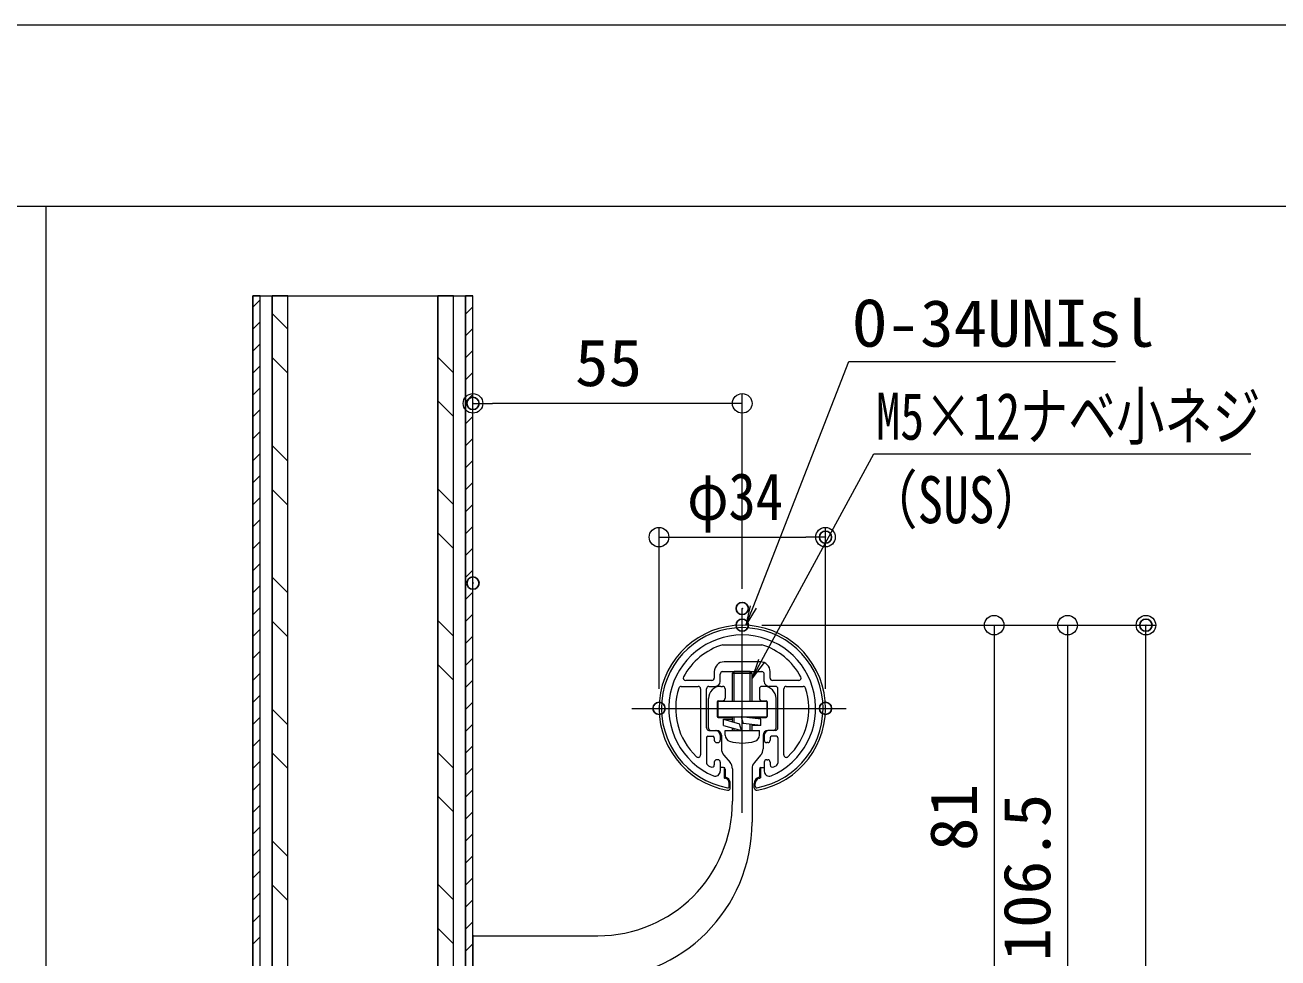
# Model space of a CAD drawing. Units: millimetres, scale not verified. Extents: x -800 to 800, y -554 to 554.
# Drawn here: x -366.2 to -110.3, y 363.3 to 554 of the extents above; entities that cross this region are included whole.
import ezdxf
from ezdxf.enums import TextEntityAlignment as Align

# ---------------------------------------------------------------- set-up
doc = ezdxf.new("R2010")
doc.units = ezdxf.units.MM
doc.header["$LTSCALE"] = 5
doc.header["$PDMODE"] = 32
doc.header["$PDSIZE"] = 2.5
doc.linetypes.add('LONG_CHAIN', pattern=[21, 18, -1, 1, -1])
doc.linetypes.add('LONG_DASHED1', pattern=[7, 6, -1])
for name, color, linetype, lineweight in [('0-1_6寸法', 1, 'Continuous', 9), ('0-2_0', 7, 'Continuous', 9), ('0-5_4手摺芯', 5, 'LONG_CHAIN', 9), ('0-8_1躯体（鉄骨）', 134, 'Continuous', 9), ('0-9_3ブラケット', 4, 'Continuous', 9), ('0-B_zumenwaku', 6, 'Continuous', 9), ('0-E_5ビス類', 6, 'LONG_DASHED1', 9), ('0-F_4手摺金台', 2, 'Continuous', 9), ('1-0_4手摺（断面）', 4, 'Continuous', 9), ('1-1_笠木', 5, 'Continuous', 9), ('1-B_7ユーザー', 4, 'Continuous', 9), ('1-C_7Defpoints', 7, 'Continuous', 9), ('1-F_6文字', 2, 'Continuous', 9)]:
    doc.layers.add(name, color=color, linetype=linetype, lineweight=lineweight)
doc.layers.add('0-3_Defpoints', color=7, linetype='Continuous')
doc.styles.add('ＭＳ ゴシック', font='')
doc.styles.get('ＭＳ ゴシック').set_extended_font_data('MS Gothic')

# ---------------------------------------------------------------- blocks, each defined once
blk = doc.blocks.new('_Origin')
at = {"layer": '0-2_0', "color": 1}
blk.add_line((0, 0), (-5, 0), dxfattribs=at)
blk.add_circle((0, 0), 2.5, dxfattribs=at)
blk = doc.blocks.new('MLeader5')
at = {"layer": '1-F_6文字', "color": 1}
blk.add_line((-196.463, 485.218), (-143.437, 485.218), dxfattribs=at)
at = {"layer": '1-F_6文字'}
blk.add_line((-216.872, 434.79), (-218.947, 431.306), dxfattribs=at)
at = {"layer": '1-F_6文字', "color": 1}
blk.add_lwpolyline([(-217.493, 435.032), (-197.903, 485.218), (-196.463, 485.218)], dxfattribs=at)
at = {"layer": '1-F_6文字'}
blk.add_lwpolyline([(-218.114, 435.275), (-218.947, 431.306), (-217.493, 435.032)], dxfattribs=at)
at = {"layer": '1-F_6文字', "style": 'ＭＳ ゴシック', "width": 1.05}
blk.add_text('O-34UNIsl', height=9.604, dxfattribs=at).set_placement((-197.103, 485.368), align=Align.BOTTOM_LEFT)
blk = doc.blocks.new('MLeader6')
at = {"layer": '1-F_6文字', "color": 1}
blk.add_line((-191.361, 466.375), (-115.801, 466.375), dxfattribs=at)
at = {"layer": '1-F_6文字'}
blk.add_line((-215.208, 423.686), (-217.702, 420.489), dxfattribs=at)
at = {"layer": '1-F_6文字', "color": 1}
blk.add_lwpolyline([(-215.794, 424.004), (-192.801, 466.375), (-191.361, 466.375)], dxfattribs=at)
at = {"layer": '1-F_6文字'}
blk.add_lwpolyline([(-216.38, 424.322), (-217.702, 420.489), (-215.794, 424.004)], dxfattribs=at)
at = {"layer": '1-F_6文字', "style": 'ＭＳ ゴシック'}
for s, width, p in [('M5×12ナベ小ネジ', 0.75, (-192.335, 466.362)), ('（SUS）', 0.8, (-194.361, 449.295))]:
    blk.add_text(s, height=9.604, dxfattribs=dict(at, width=width)).set_placement(p, align=Align.BOTTOM_LEFT)

msp = doc.modelspace()

# ---------------------------------------------------------------- linework, layer by layer
at = {"layer": '0-1_6寸法'}
for p, q in [((-274.702, 443.936), (-274.702, 478.668)), ((-219.702, 438.734), (-219.702, 478.668)), ((-223.702, 476.668), (-270.702, 476.668)), ((-236.702, 418.323), (-236.702, 451.323)), ((-202.702, 418.323), (-202.702, 451.323)), ((-232.702, 449.323), (-206.702, 449.323)), ((-215.702, 431.323), (-135.235, 431.323)), ((-215.702, 431.323), (-151.245, 431.323)), ((-215.702, 431.323), (-166.245, 431.323)), ((-137.235, 212.78), (-137.235, 431.323)), ((-168.245, 427.323), (-168.245, 354.323)), ((-153.245, 427.323), (-153.245, 328.823))]:
    msp.add_line(p, q, dxfattribs=at)
msp.add_circle((-137.235, 431.323), 2, dxfattribs=at)
at = {"layer": '0-3_Defpoints'}
for p in [(-274.702, 476.668), (-202.702, 449.323), (-274.702, 439.936), (-219.702, 434.734), (-219.702, 431.323), (-137.235, 431.323), (-236.702, 414.323), (-202.702, 414.323)]:
    msp.add_point(p, dxfattribs=at)
at = {"layer": '0-5_4手摺芯'}
for p, q in [((-219.702, 392.992), (-219.702, 434.734)), ((-242.271, 414.323), (-198.448, 414.323))]:
    msp.add_line(p, q, dxfattribs=at)
at = {"layer": '0-8_1躯体（鉄骨）'}
for p, q in [((-319.702, 213.029), (-319.702, 498.661)), ((-319.702, 496.334), (-318.202, 497.834)), ((-318.202, 213.029), (-318.202, 498.661)), ((-315.702, 213.029), (-315.702, 498.661)), ((-312.502, 213.029), (-312.502, 498.661)), ((-281.902, 213.029), (-281.902, 498.661)), ((-278.702, 213.029), (-278.702, 498.661)), ((-276.202, 213.029), (-276.202, 498.661)), ((-274.702, 213.029), (-274.702, 498.661)), ((-276.202, 494.933), (-274.702, 496.433)), ((-319.702, 491.844), (-318.202, 493.344)), ((-276.202, 490.443), (-274.702, 491.943)), ((-319.702, 487.354), (-318.202, 488.854)), ((-276.202, 485.952), (-274.702, 487.452)), ((-319.702, 482.864), (-318.202, 484.364)), ((-276.202, 481.462), (-274.702, 482.962)), ((-319.702, 478.373), (-318.202, 479.873)), ((-276.202, 476.972), (-274.702, 478.472)), ((-319.702, 473.883), (-318.202, 475.383)), ((-276.202, 472.482), (-274.702, 473.982)), ((-319.702, 469.393), (-318.202, 470.893)), ((-276.202, 467.992), (-274.702, 469.492)), ((-319.702, 464.903), (-318.202, 466.403)), ((-276.202, 463.502), (-274.702, 465.002)), ((-319.702, 460.413), (-318.202, 461.913)), ((-276.202, 459.012), (-274.702, 460.512)), ((-319.702, 455.923), (-318.202, 457.423)), ((-276.202, 454.522), (-274.702, 456.022)), ((-319.702, 451.433), (-318.202, 452.933)), ((-276.202, 450.031), (-274.702, 451.531)), ((-319.702, 446.943), (-318.202, 448.443)), ((-276.202, 445.541), (-274.702, 447.041)), ((-319.702, 442.452), (-318.202, 443.952)), ((-276.202, 441.051), (-274.702, 442.551)), ((-319.702, 437.962), (-318.202, 439.462)), ((-276.202, 436.561), (-274.702, 438.061)), ((-319.702, 433.472), (-318.202, 434.972)), ((-276.202, 432.071), (-274.702, 433.571)), ((-319.702, 428.982), (-318.202, 430.482)), ((-276.202, 427.581), (-274.702, 429.081)), ((-319.702, 424.492), (-318.202, 425.992)), ((-276.202, 423.091), (-274.702, 424.591)), ((-319.702, 420.002), (-318.202, 421.502)), ((-276.202, 418.601), (-274.702, 420.101)), ((-319.702, 415.512), (-318.202, 417.012)), ((-276.202, 414.11), (-274.702, 415.61)), ((-319.702, 411.022), (-318.202, 412.522)), ((-276.202, 409.62), (-274.702, 411.12)), ((-319.702, 406.531), (-318.202, 408.031)), ((-276.202, 405.13), (-274.702, 406.63)), ((-319.702, 402.041), (-318.202, 403.541)), ((-276.202, 400.64), (-274.702, 402.14)), ((-319.702, 397.551), (-318.202, 399.051)), ((-276.202, 396.15), (-274.702, 397.65)), ((-319.702, 393.061), (-318.202, 394.561)), ((-276.202, 391.66), (-274.702, 393.16)), ((-319.702, 388.571), (-318.202, 390.071)), ((-276.202, 387.17), (-274.702, 388.67)), ((-319.702, 384.081), (-318.202, 385.581)), ((-276.202, 382.679), (-274.702, 384.179)), ((-319.702, 379.591), (-318.202, 381.091)), ((-276.202, 378.189), (-274.702, 379.689)), ((-319.702, 375.101), (-318.202, 376.601)), ((-276.202, 373.699), (-274.702, 375.199)), ((-319.702, 370.61), (-318.202, 372.11)), ((-276.202, 369.209), (-274.702, 370.709)), ((-319.702, 366.12), (-318.202, 367.62)), ((-276.202, 364.719), (-274.702, 366.219))]:
    msp.add_line(p, q, dxfattribs=at)
for points in [[(-318.202, 498.661), (-319.702, 498.661), (-319.702, 213.029), (-318.202, 213.029)], [(-276.202, 352.823), (-274.702, 352.823), (-274.702, 498.661), (-276.202, 498.661)]]:
    msp.add_lwpolyline(points, close=True, dxfattribs=at)
at = {"layer": '0-9_3ブラケット'}
for p, q in [((-224.102, 418.823), (-223.702, 418.823)), ((-223.202, 418.323), (-223.202, 416.373)), ((-216.202, 418.323), (-216.202, 416.373)), ((-215.302, 418.823), (-215.702, 418.823)), ((-226.602, 410.323), (-226.602, 416.323)), ((-224.802, 415.673), (-224.802, 412.673)), ((-224.702, 415.773), (-214.702, 415.773)), ((-224.702, 415.773), (-224.702, 412.573)), ((-224.602, 415.873), (-223.702, 415.873)), ((-215.702, 415.873), (-214.802, 415.873)), ((-214.702, 415.773), (-214.702, 412.573)), ((-214.602, 415.673), (-214.602, 412.673)), ((-212.802, 410.323), (-212.802, 416.323)), ((-224.702, 412.573), (-214.702, 412.573)), ((-224.602, 412.473), (-221.702, 412.473)), ((-217.702, 412.473), (-214.802, 412.473)), ((-226.102, 409.823), (-224.952, 409.823)), ((-213.302, 409.823), (-214.452, 409.823)), ((-223.952, 408.823), (-223.952, 406.068)), ((-215.452, 408.823), (-215.452, 406.068)), ((-223.464, 404.759), (-222.19, 403.287)), ((-215.94, 404.759), (-217.214, 403.287)), ((-221.702, 401.978), (-221.702, 395.323)), ((-217.702, 401.978), (-217.702, 391.023)), ((-274.702, 367.623), (-274.702, 325.023)), ((-274.502, 367.823), (-249.202, 367.823))]:
    msp.add_line(p, q, dxfattribs=at)
for centre, radius, start, end in [((-224.102, 416.323), 2.5, 90, 180), ((-223.702, 418.323), 0.5, 0, 90), ((-215.702, 418.323), 0.5, 90, 180), ((-215.302, 416.323), 2.5, 360, 90), ((-224.602, 415.673), 0.2, 90, 180), ((-223.702, 416.373), 0.5, 270, 0), ((-215.702, 416.373), 0.5, 180, 270), ((-214.802, 415.673), 0.2, 0, 90), ((-224.602, 412.673), 0.2, 180, 270), ((-214.802, 412.673), 0.2, 270, 0), ((-226.102, 410.323), 0.5, 180, 270), ((-224.952, 408.823), 1, 0, 90), ((-214.452, 408.823), 1, 90, 180), ((-213.302, 410.323), 0.5, 270, 360), ((-221.952, 406.068), 2, 180, 220.87241), ((-217.452, 406.068), 2, 319.12759, 0), ((-223.702, 401.978), 2, 0, 40.87241), ((-215.702, 401.978), 2, 139.12759, 180), ((-249.202, 395.323), 27.5, 270, 0), ((-249.702, 391.023), 32, 270, 0), ((-274.502, 367.623), 0.2, 90, 180)]:
    msp.add_arc(centre, radius, start, end, dxfattribs=at)
at = {"layer": '0-B_zumenwaku'}
for p, q in [((-799.188, 516.962), (515.999, 516.962)), ((-361.987, 516.962), (-361.987, 176.643))]:
    msp.add_line(p, q, dxfattribs=at)
msp.add_lwpolyline([(-799.987, -553.98), (799.997, -553.98), (799.997, 554.009), (-799.987, 554.009)], close=True, dxfattribs=at)
at = {"layer": '0-E_5ビス類', "linetype": 'Continuous'}
for p, q in [((-221.702, 421.473), (-221.352, 421.823)), ((-221.702, 415.773), (-221.702, 421.473)), ((-217.702, 421.473), (-221.702, 421.473)), ((-221.352, 415.773), (-221.352, 421.823)), ((-218.052, 421.823), (-221.352, 421.823)), ((-218.052, 415.773), (-218.052, 421.823)), ((-217.702, 421.473), (-218.052, 421.823)), ((-217.702, 415.773), (-217.702, 421.473)), ((-223.502, 410.823), (-223.502, 412.123)), ((-223.502, 412.123), (-220.266, 411.192)), ((-223.502, 412.123), (-221.702, 412.123)), ((-221.702, 411.605), (-221.702, 412.573)), ((-221.352, 411.504), (-221.352, 412.573)), ((-215.902, 412.123), (-219.902, 412.564)), ((-219.902, 412.564), (-219.52, 411.195)), ((-218.052, 412.36), (-218.052, 412.573)), ((-217.702, 412.321), (-217.702, 412.573)), ((-215.902, 410.823), (-215.902, 412.123)), ((-223.502, 410.823), (-219.884, 409.823)), ((-223.202, 409.823), (-216.202, 409.823)), ((-223.202, 409.823), (-216.202, 409.823)), ((-223.202, 408.844), (-223.202, 409.823)), ((-221.702, 409.823), (-221.702, 410.325)), ((-221.352, 409.823), (-221.352, 410.229)), ((-219.884, 409.823), (-220.266, 411.192)), ((-215.902, 410.823), (-219.52, 411.195)), ((-218.052, 409.823), (-218.052, 411.044)), ((-217.702, 409.823), (-217.702, 411.008)), ((-215.902, 410.823), (-217.702, 410.823)), ((-216.202, 408.844), (-216.202, 409.823))]:
    msp.add_line(p, q, dxfattribs=at)
for centre, radius, start, end in [((-221.902, 408.844), 1.3, 180, 253.39845), ((-219.702, 416.223), 9, 253.39845, 286.60155), ((-217.502, 408.844), 1.3, 286.60155, 0)]:
    msp.add_arc(centre, radius, start, end, dxfattribs=at)
at = {"layer": '0-F_4手摺金台'}
for p, q in [((-223.697, 427.323), (-215.707, 427.323)), ((-216.002, 423.823), (-223.402, 423.823)), ((-225.902, 420.023), (-231.242, 420.023)), ((-225.402, 421.823), (-225.402, 420.523)), ((-224.202, 419.823), (-224.202, 421.323)), ((-223.702, 421.823), (-215.702, 421.823)), ((-215.202, 419.823), (-215.202, 421.323)), ((-214.002, 420.523), (-214.002, 421.823)), ((-208.162, 420.023), (-213.502, 420.023)), ((-232.176, 418.823), (-228.702, 418.823)), ((-228.202, 418.323), (-228.202, 404.804)), ((-227.002, 410.323), (-227.002, 418.323)), ((-226.502, 418.823), (-225.202, 418.823)), ((-212.902, 418.823), (-214.202, 418.823)), ((-212.402, 410.323), (-212.402, 418.323)), ((-211.202, 404.804), (-211.202, 418.323)), ((-210.702, 418.823), (-207.228, 418.823)), ((-226.502, 409.823), (-225.202, 409.823)), ((-212.902, 409.823), (-214.202, 409.823)), ((-227.002, 408.323), (-227.002, 403.126)), ((-226.702, 408.623), (-225.702, 408.623)), ((-225.402, 408.323), (-225.402, 407.823)), ((-224.902, 407.323), (-224.702, 407.323)), ((-224.202, 408.823), (-224.202, 407.823)), ((-215.202, 408.823), (-215.202, 407.823)), ((-214.502, 407.323), (-214.702, 407.323)), ((-214.002, 408.323), (-214.002, 407.823)), ((-212.702, 408.623), (-213.702, 408.623)), ((-212.402, 408.323), (-212.402, 403.126)), ((-225.402, 403.323), (-225.402, 402.783)), ((-224.702, 403.823), (-224.902, 403.823)), ((-224.202, 403.323), (-224.202, 401.449)), ((-215.202, 403.323), (-215.202, 401.449)), ((-214.702, 403.823), (-214.502, 403.823)), ((-214.002, 403.323), (-214.002, 402.783))]:
    msp.add_line(p, q, dxfattribs=at)
for centre, radius, start, end in [((-219.702, 414.323), 15, 293.1324, 246.86761), ((-219.702, 414.323), 13.6, 107.08258, 151.75242), ((-219.702, 414.323), 13.6, 28.24758, 72.91742), ((-223.402, 421.823), 2, 90, 180), ((-216.002, 421.823), 2, 0, 90), ((-231.242, 420.523), 0.5, 151.75242, 270), ((-225.902, 420.523), 0.5, 270, 0), ((-225.202, 419.823), 1, 270, 0), ((-223.702, 421.323), 0.5, 90, 180), ((-215.702, 421.323), 0.5, 0, 90), ((-214.202, 419.823), 1, 180, 270), ((-213.502, 420.523), 0.5, 180, 270), ((-208.162, 420.523), 0.5, 270, 28.24758), ((-219.702, 414.323), 13.6, 162.22117, 226.60509), ((-232.176, 418.323), 0.5, 90, 162.22117), ((-228.702, 418.323), 0.5, 0, 90), ((-226.502, 418.323), 0.5, 90, 180), ((-212.902, 418.323), 0.5, 0, 90), ((-210.702, 418.323), 0.5, 90, 180), ((-219.702, 414.323), 13.6, 313.39491, 17.77883), ((-207.228, 418.323), 0.5, 17.77883, 90), ((-226.502, 410.323), 0.5, 180, 270), ((-225.202, 408.823), 1, 0, 90), ((-214.202, 408.823), 1, 90, 180), ((-212.902, 410.323), 0.5, 270, 0), ((-226.702, 408.323), 0.3, 90, 180), ((-225.702, 408.323), 0.3, 0, 90), ((-224.902, 407.823), 0.5, 180, 270), ((-224.702, 407.823), 0.5, 270, 0), ((-214.702, 407.823), 0.5, 180, 270), ((-214.502, 407.823), 0.5, 270, 360), ((-213.702, 408.323), 0.3, 90, 180), ((-212.702, 408.323), 0.3, 0, 90), ((-228.702, 404.804), 0.5, 226.60509, 0), ((-210.702, 404.804), 0.5, 180, 313.39491), ((-226.502, 403.126), 0.5, 180, 238.72917), ((-219.702, 414.323), 13.6, 238.72917, 241.75242), ((-225.902, 402.783), 0.5, 241.75242, 0), ((-224.902, 403.323), 0.5, 90, 180), ((-224.702, 403.323), 0.5, 0, 90), ((-214.702, 403.323), 0.5, 90, 180), ((-214.502, 403.323), 0.5, 0, 90), ((-213.502, 402.783), 0.5, 180, 298.24758), ((-219.702, 414.323), 13.6, 298.24758, 301.27083), ((-212.902, 403.126), 0.5, 301.27083, 0), ((-225.202, 401.449), 1, 246.86764, 0), ((-214.202, 401.449), 1, 180, 293.1324)]:
    msp.add_arc(centre, radius, start, end, dxfattribs=at)
at = {"layer": '1-0_4手摺（断面）'}
for p, q in [((-223.502, 402.223), (-224.202, 402.223)), ((-223.402, 402.206), (-223.402, 400.096)), ((-223.202, 401.923), (-223.202, 400.252)), ((-216.202, 401.923), (-216.202, 400.252)), ((-216.002, 402.206), (-216.002, 400.096)), ((-215.902, 402.223), (-215.202, 402.223)), ((-222.352, 398.394), (-222.352, 398.974)), ((-222.152, 398.089), (-222.152, 398.974)), ((-222.152, 398.323), (-222.152, 398.974)), ((-217.252, 398.089), (-217.252, 398.974)), ((-217.252, 398.323), (-217.252, 398.974)), ((-217.052, 398.394), (-217.052, 398.974))]:
    msp.add_line(p, q, dxfattribs=at)
for centre, radius, start, end in [((-219.702, 414.323), 17, 280.29917, 259.70083), ((-219.702, 414.323), 16.5, 280.49203, 259.50797), ((-223.502, 401.923), 0.3, 0, 90), ((-215.902, 401.923), 0.3, 90, 180), ((-219.702, 414.323), 14.7, 255.42183, 256.2703), ((-219.702, 414.323), 14.5, 256.03204, 256.2703), ((-223.452, 398.974), 1.1, 0, 76.2703), ((-223.452, 398.974), 1.3, 0, 76.2703), ((-223.452, 398.974), 1.3, 0, 54.76558), ((-215.952, 398.974), 1.3, 103.7297, 180), ((-215.952, 398.974), 1.3, 125.23442, 180), ((-215.952, 398.974), 1.1, 103.7297, 180), ((-219.702, 414.323), 14.7, 283.7297, 284.57817), ((-222.652, 398.089), 0.5, 259.70083, 0), ((-222.652, 398.394), 0.3, 259.50797, 0), ((-216.752, 398.089), 0.5, 180, 280.29917), ((-216.752, 398.394), 0.3, 180, 280.49203)]:
    msp.add_arc(centre, radius, start, end, dxfattribs=at)
at = {"layer": '1-1_笠木'}
msp.add_arc((-219.702, 414.323), 14.5, 283.7297, 283.96796, dxfattribs=at)
at = {"layer": '1-B_7ユーザー'}
for p, q in [((-312.502, 491.809), (-315.702, 495.009)), ((-312.502, 482.828), (-315.702, 486.028)), ((-278.702, 482.945), (-281.902, 486.145)), ((-278.702, 473.965), (-281.902, 477.165)), ((-312.502, 464.868), (-315.702, 468.068)), ((-312.502, 455.888), (-315.702, 459.088)), ((-278.702, 456.004), (-281.902, 459.204)), ((-278.702, 447.024), (-281.902, 450.224)), ((-312.502, 437.927), (-315.702, 441.127)), ((-312.502, 428.947), (-315.702, 432.147)), ((-278.702, 429.064), (-281.902, 432.264)), ((-278.702, 420.083), (-281.902, 423.283)), ((-312.502, 410.986), (-315.702, 414.186)), ((-312.502, 402.006), (-315.702, 405.206)), ((-278.702, 402.123), (-281.902, 405.323)), ((-278.702, 393.143), (-281.902, 396.343)), ((-312.502, 384.046), (-315.702, 387.246)), ((-312.502, 375.065), (-315.702, 378.265)), ((-278.702, 375.182), (-281.902, 378.382)), ((-278.702, 366.202), (-281.902, 369.402))]:
    msp.add_line(p, q, dxfattribs=at)
for points in [[(-312.502, 498.661), (-315.702, 498.661), (-315.702, 213.029), (-312.502, 213.029)], [(-278.702, 498.661), (-281.902, 498.661), (-281.902, 352.823), (-278.702, 352.823)]]:
    msp.add_lwpolyline(points, close=True, dxfattribs=at)
at = {"layer": '1-C_7Defpoints'}
msp.add_line((-319.702, 498.661), (-274.702, 498.661), dxfattribs=at)

# ---------------------------------------------------------------- block references
at = {"layer": '0-1_6寸法', "xscale": 0.8, "yscale": 0.8}
for p, rotation in [((-274.702, 476.668), 180), ((-236.702, 449.323), 180), ((-168.245, 431.323), 90), ((-153.245, 431.323), 90)]:
    msp.add_blockref('_Origin', p, dxfattribs=dict(at, rotation=rotation))
for p in [(-219.702, 476.668), (-202.702, 449.323)]:
    msp.add_blockref('_Origin', p, dxfattribs=at)
at = {"layer": '1-F_6文字'}
for name in ['MLeader5', 'MLeader6']:
    msp.add_blockref(name, (0, 0), dxfattribs=at)

# ---------------------------------------------------------------- texts
at = {"layer": '0-1_6寸法', "color": 2, "style": 'ＭＳ ゴシック'}
for s, width, p in [('55', 1.05, (-253.869, 477.318)), ('φ34', 0.85, (-230.935, 449.973))]:
    msp.add_text(s, height=9.604, dxfattribs=dict(at, width=width)).set_placement(p, align=Align.BOTTOM_LEFT)
at = {"layer": '0-1_6寸法', "color": 2, "style": 'ＭＳ ゴシック', "width": 1.05}
for s, p in [('81', (-168.895, 385.156)), ('106.5', (-153.895, 362.573))]:
    msp.add_text(s, height=9.604, rotation=90, dxfattribs=at).set_placement(p, align=Align.BOTTOM_LEFT)

doc.saveas('drawing.dxf')
